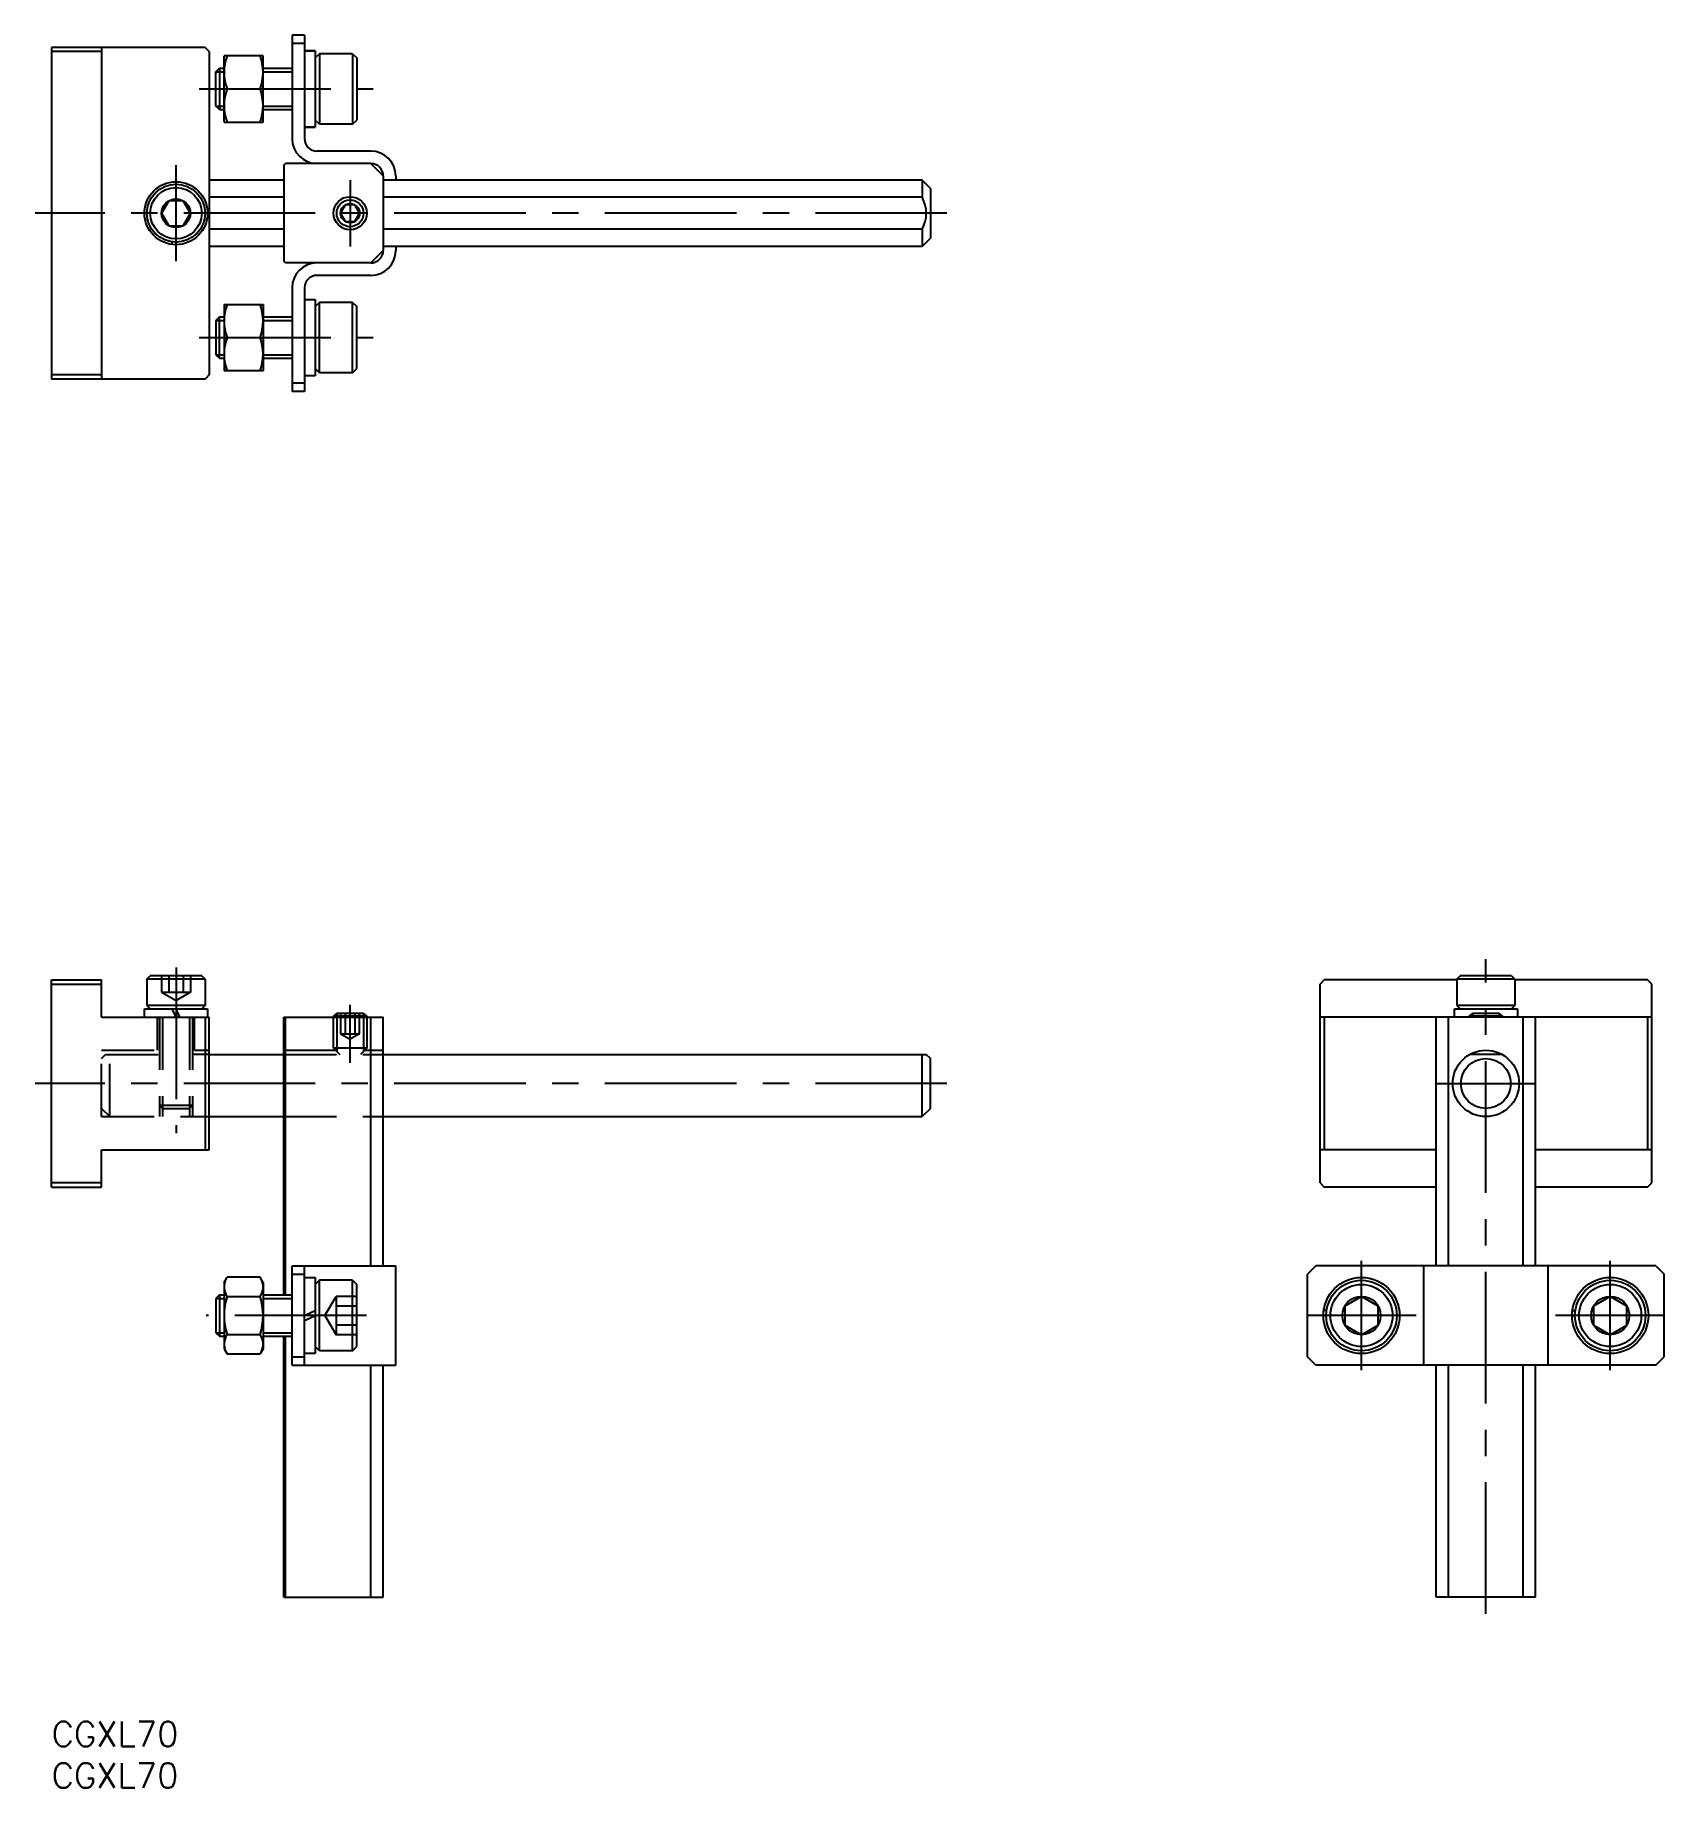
# Model space of a CAD drawing. Extents: x -2 to 195, y -8 to 204.
import ezdxf

# ---------------------------------------------------------------- set-up
doc = ezdxf.new("R2010")
doc.units = 0
doc.header["$LTSCALE"] = 0.5
doc.linetypes.add('CENTER', pattern=[50.8, 31.75, -6.35, 6.35, -6.35])
doc.linetypes.add('DASHED', pattern=[19.05, 12.7, -6.35])
doc.layers.get('0').update_dxf_attribs({"linetype": 'CONTINUOUS'})
doc.layers.add('CENTER', color=1, linetype='CENTER')
doc.styles.get("Standard").update_dxf_attribs({"font": 'txt.shx', "height": 3, "bigfont": 'bigfont.shx'})

# ---------------------------------------------------------------- blocks, each defined once
blk = doc.blocks.new('*U55')
at = {"color": 7, "linetype": 'CONTINUOUS'}
blk.add_text('CGXL70', height=3, dxfattribs=at).set_placement((0, -3))
blk = doc.blocks.new('*U56')
at = {"color": 7, "linetype": 'CONTINUOUS'}
blk.add_text('CGXL70', height=3, dxfattribs=at).set_placement((0, -8))

msp = doc.modelspace()

# ---------------------------------------------------------------- linework, layer by layer
at = {"color": 7, "linetype": 'CONTINUOUS'}
for p, q in [((30.5, 203.5), (29, 203.5)), ((29, 203.5), (29, 191)), ((30.5, 203.5), (30.5, 191)), ((0, 202), (0, 162)), ((18.5, 202), (0, 202)), ((6, 201.5), (0, 201.5)), ((6, 202), (6, 162)), ((19, 201.5), (18.5, 202)), ((19, 201.5), (19, 162.5)), ((20.8, 193), (20.8, 201)), ((25.5, 201), (20.8, 201)), ((25.5, 193), (25.5, 201)), ((30.5, 202.5), (29, 202.5)), ((30.5, 201.6), (31.8, 201.6)), ((31.8, 201.6), (30.5, 201.6)), ((31.8, 201.6), (31.8, 192.4)), ((32.3, 201.25), (31.8, 200.75)), ((32.3, 201.25), (32.3, 192.75)), ((36.3, 201.25), (32.3, 201.25)), ((36.3, 201.25), (36.3, 192.75)), ((36.3, 201.25), (36.8, 200.75)), ((19.8, 199.07), (20.23, 199.5)), ((19.8, 194.93), (19.8, 199.07)), ((20.23, 199.5), (20.8, 199.5)), ((20.23, 199.5), (20.23, 194.5)), ((25.5, 199.5), (29, 199.5)), ((36.8, 200.75), (36.8, 193.25)), ((21.16, 197), (25.14, 197)), ((20.23, 194.5), (19.8, 194.93)), ((20.23, 194.5), (20.8, 194.5)), ((20.8, 193), (25.5, 193)), ((25.5, 194.5), (29, 194.5)), ((32.3, 192.75), (31.8, 193.25)), ((36.3, 192.75), (32.3, 192.75)), ((36.3, 192.75), (36.8, 193.25)), ((31.8, 192.4), (30.5, 192.4)), ((30.5, 192.4), (31.8, 192.4)), ((38.5, 189.5), (32, 189.5)), ((28, 187.8), (28.2, 188)), ((28, 187.8), (28, 176.2)), ((38.5, 188), (28.2, 188)), ((38.5, 188), (40, 186.5)), ((40, 186.5), (40, 177.5)), ((41.5, 186.5), (41.5, 186)), ((28, 186), (19, 186)), ((105, 186), (40, 186)), ((105, 186), (105, 183.94)), ((106, 185), (105, 186)), ((106, 185), (106, 179)), ((14.13, 183.5), (13.27, 182)), ((13.27, 182), (14.13, 180.5)), ((15.87, 183.5), (14.13, 183.5)), ((16.73, 182), (15.87, 183.5)), ((15.87, 180.5), (16.73, 182)), ((28, 183.94), (19, 183.94)), ((35.42, 183), (34.85, 182)), ((34.85, 182), (35.42, 181)), ((36.58, 183), (35.42, 183)), ((37.15, 182), (36.58, 183)), ((36.58, 181), (37.15, 182)), ((105, 183.94), (40, 183.94)), ((14.13, 180.5), (15.87, 180.5)), ((28, 180.06), (19, 180.06)), ((35.42, 181), (36.58, 181)), ((105, 180.06), (40, 180.06)), ((105, 180.06), (105, 178)), ((14.53, 178.23), (14.53, 178.53)), ((15, 178.2), (15, 178.5)), ((28, 178), (19, 178)), ((105, 178), (40, 178)), ((41.5, 178), (41.5, 177.5)), ((105, 178), (106, 179)), ((28.2, 176), (28, 176.2)), ((38.5, 176), (28.2, 176)), ((38.5, 176), (40, 177.5)), ((38.5, 174.5), (32, 174.5)), ((29, 173), (29, 160.5)), ((30.5, 173), (30.5, 160.5)), ((30.5, 171.6), (31.8, 171.6)), ((31.8, 171.6), (31.8, 162.4)), ((20.23, 169.5), (19.8, 169.07)), ((20.23, 169.5), (20.8, 169.5)), ((20.23, 164.5), (20.23, 169.5)), ((20.8, 171), (20.8, 163)), ((20.8, 171), (25.5, 171)), ((25.5, 171), (25.5, 163)), ((25.5, 169.5), (29, 169.5)), ((32.3, 171.25), (31.8, 170.75)), ((32.3, 162.75), (32.3, 171.25)), ((36.3, 171.25), (32.3, 171.25)), ((36.3, 162.75), (36.3, 171.25)), ((36.3, 171.25), (36.8, 170.75)), ((36.8, 163.25), (36.8, 170.75)), ((19.8, 169.07), (19.8, 164.93)), ((21.16, 167), (25.14, 167)), ((19.8, 164.93), (20.23, 164.5)), ((20.23, 164.5), (20.8, 164.5)), ((25.5, 163), (20.8, 163)), ((25.5, 164.5), (29, 164.5)), ((32.3, 162.75), (31.8, 163.25)), ((36.3, 162.75), (36.8, 163.25)), ((6, 162.5), (0, 162.5)), ((18.5, 162), (0, 162)), ((19, 162.5), (18.5, 162)), ((30.5, 161.5), (29, 161.5)), ((31.8, 162.4), (30.5, 162.4)), ((36.3, 162.75), (32.3, 162.75)), ((30.5, 160.5), (29, 160.5)), ((0, 64.5), (0, 89.5)), ((0, 89.5), (6, 89.5)), ((0, 89), (6, 89)), ((6, 85), (6, 89.5)), ((11.5, 89.6), (11.9, 90)), ((18.5, 89.6), (11.5, 89.6)), ((11.5, 89.6), (11.5, 86.4)), ((18.1, 90), (11.9, 90)), ((18.1, 90), (18.5, 89.6)), ((18.5, 89.6), (18.5, 86.4)), ((153, 89), (153.5, 89.5)), ((153, 65), (153, 89)), ((169.5, 89.5), (153.5, 89.5)), ((169.5, 89.6), (169.9, 90)), ((176.5, 89.6), (169.5, 89.6)), ((169.5, 89.6), (169.5, 86.4)), ((176.1, 90), (169.9, 90)), ((176.1, 90), (176.5, 89.6)), ((176.5, 89.6), (176.5, 86.4)), ((192.5, 89.5), (176.5, 89.5)), ((193, 89), (192.5, 89.5)), ((193, 65), (193, 89)), ((6, 85), (19, 85)), ((11.2, 85), (11.2, 86)), ((11.2, 86), (18.8, 86)), ((18.5, 86.4), (11.5, 86.4)), ((11.5, 86.4), (11.9, 86)), ((15, 85), (14.53, 86)), ((15.47, 85), (15, 86)), ((18.1, 86), (18.5, 86.4)), ((18.5, 85), (18.5, 69)), ((18.8, 86), (18.8, 85)), ((19, 69), (19, 85)), ((28, 51.5), (28, 85)), ((28, 85), (40, 85)), ((28.2, 51.5), (28.2, 85)), ((34, 85.12), (34.38, 85.5)), ((34, 85), (34, 85.12)), ((38, 85.12), (34, 85.12)), ((34.38, 85.5), (37.62, 85.5)), ((37.62, 85.5), (38, 85.12)), ((38, 85.12), (38, 85)), ((38.5, 55), (38.5, 85)), ((40, 55), (40, 85)), ((193, 85), (153, 85)), ((153.5, 85), (153.5, 69)), ((167, 55), (167, 85)), ((168.5, 55), (168.5, 85)), ((169.2, 85), (169.2, 86)), ((169.2, 86), (176.8, 86)), ((176.5, 86.4), (169.5, 86.4)), ((169.5, 86.4), (169.9, 86)), ((171, 85.12), (171.38, 85.5)), ((171, 85), (171, 85.12)), ((175, 85.12), (171, 85.12)), ((171.38, 85.5), (174.62, 85.5)), ((174.62, 85.5), (175, 85.12)), ((175, 85), (175, 85.12)), ((176.1, 86), (176.5, 86.4)), ((176.8, 86), (176.8, 85)), ((177.5, 55), (177.5, 85)), ((179, 55), (179, 85)), ((192.5, 85), (192.5, 69)), ((19, 80.5), (28, 80.5)), ((40, 80.5), (105.5, 80.5)), ((105, 73), (105, 80.5)), ((106, 80), (105.5, 80.5)), ((174.94, 80.5), (171.06, 80.5)), ((171.53, 80.72), (171.75, 80.5)), ((174.47, 80.72), (174.25, 80.5)), ((106, 74), (106, 80)), ((19, 73), (28, 73)), ((40, 73), (105, 73)), ((106, 74), (105, 73)), ((6, 69), (19, 69)), ((6, 64.5), (6, 69)), ((167, 69), (153, 69)), ((193, 69), (179, 69)), ((6, 65), (0, 65)), ((0, 64.5), (6, 64.5)), ((153, 65), (153.5, 64.5)), ((167, 64.5), (153.5, 64.5)), ((192.5, 64.5), (179, 64.5)), ((192.5, 64.5), (193, 65)), ((29, 43), (29, 55)), ((29, 55), (41.5, 55)), ((30.5, 43), (30.5, 55)), ((41.5, 43), (41.5, 55)), ((152.5, 55), (151.5, 54)), ((193.5, 55), (152.5, 55)), ((165.5, 43), (165.5, 55)), ((180.5, 43), (180.5, 55)), ((193.5, 55), (194.5, 54)), ((20.8, 53), (21.16, 53.62)), ((20.8, 53), (20.8, 45)), ((25.14, 53.62), (21.16, 53.62)), ((25.5, 53), (25.14, 53.62)), ((25.5, 53), (25.5, 45)), ((29, 54), (30.5, 54)), ((30.5, 53.6), (31.8, 53.6)), ((31.8, 53.6), (31.8, 44.4)), ((32.3, 53.25), (31.8, 52.75)), ((32.3, 44.75), (32.3, 53.25)), ((36.3, 53.25), (32.3, 53.25)), ((36.3, 44.75), (36.3, 53.25)), ((36.3, 53.25), (36.8, 52.75)), ((151.5, 44), (151.5, 54)), ((194.5, 44), (194.5, 54)), ((20.23, 51.5), (19.8, 51.07)), ((19.8, 51.07), (19.8, 46.93)), ((20.23, 51.5), (20.8, 51.5)), ((20.23, 51.5), (20.23, 46.5)), ((21.16, 51.31), (25.14, 51.31)), ((25.5, 51.5), (29, 51.5)), ((36.8, 45.25), (36.8, 52.75)), ((158, 51.31), (156, 50.15)), ((160, 50.15), (158, 51.31)), ((188, 51.31), (186, 50.15)), ((190, 50.15), (188, 51.31)), ((30.5, 49), (31.8, 49.61)), ((30.5, 48.39), (31.8, 49)), ((153.75, 49), (153.4, 49)), ((153.79, 49.61), (153.44, 49.61)), ((156, 50.15), (156, 47.85)), ((160, 47.85), (160, 50.15)), ((183.4, 49), (183.75, 49)), ((183.75, 49), (183.4, 49)), ((183.44, 49.61), (183.79, 49.61)), ((186, 50.15), (186, 47.85)), ((190, 47.85), (190, 50.15)), ((19.8, 46.93), (20.23, 46.5)), ((25.14, 46.69), (21.16, 46.69)), ((156, 47.85), (158, 46.69)), ((158, 46.69), (160, 47.85)), ((186, 47.85), (188, 46.69)), ((188, 46.69), (190, 47.85)), ((20.23, 46.5), (20.8, 46.5)), ((20.8, 45), (21.16, 44.38)), ((25.5, 45), (25.14, 44.38)), ((25.5, 46.5), (29, 46.5)), ((28, 15), (28, 46.5)), ((28.2, 15), (28.2, 46.5)), ((32.3, 44.75), (31.8, 45.25)), ((36.3, 44.75), (32.3, 44.75)), ((36.3, 44.75), (36.8, 45.25)), ((21.16, 44.38), (25.14, 44.38)), ((29, 44), (30.5, 44)), ((29, 43), (41.5, 43)), ((31.8, 44.4), (30.5, 44.4)), ((38.5, 15), (38.5, 43)), ((40, 15), (40, 43)), ((152.5, 43), (151.5, 44)), ((193.5, 43), (152.5, 43)), ((167, 15), (167, 43)), ((168.5, 15), (168.5, 43)), ((177.5, 15), (177.5, 43)), ((179, 15), (179, 43)), ((193.5, 43), (194.5, 44)), ((28, 15), (40, 15)), ((179, 15), (167, 15))]:
    msp.add_line(p, q, dxfattribs=at)
at = {"color": 3, "linetype": 'CONTINUOUS'}
for p, q in [((19.8, 199.07), (20.8, 199.07)), ((25.5, 199.07), (29, 199.07)), ((19.8, 194.93), (20.8, 194.93)), ((25.5, 194.93), (29, 194.93)), ((19.8, 169.07), (20.8, 169.07)), ((25.5, 169.07), (29, 169.07)), ((19.8, 164.93), (20.8, 164.93)), ((25.5, 164.93), (29, 164.93)), ((34.38, 85.5), (34.38, 85)), ((37.62, 85.5), (37.62, 85)), ((171.38, 85.5), (171.38, 85)), ((174.62, 85.5), (174.62, 85)), ((19.8, 51.07), (20.8, 51.07)), ((25.5, 51.07), (29, 51.07)), ((19.8, 46.93), (20.8, 46.93)), ((25.5, 46.93), (29, 46.93))]:
    msp.add_line(p, q, dxfattribs=at)
at = {"color": 3, "linetype": 'DASHED'}
for p, q in [((13.27, 90), (13.27, 88)), ((14.13, 90), (14.13, 88)), ((15.87, 90), (15.87, 88)), ((16.73, 90), (16.73, 88)), ((13.27, 88), (15, 87)), ((13.27, 88), (16.73, 88)), ((16.73, 88), (15, 87)), ((12.75, 81), (12.75, 85)), ((13, 85), (13, 73)), ((13.38, 85), (13.38, 73)), ((16.62, 85), (16.62, 73)), ((17, 85), (17, 73)), ((17.25, 81), (17.25, 85)), ((34, 81.25), (34, 85)), ((34.38, 85), (34.38, 80.87)), ((34.85, 85.5), (34.85, 83)), ((35.42, 85.5), (35.42, 83)), ((36.58, 85.5), (36.58, 83)), ((37.15, 83), (37.15, 85.5)), ((37.62, 85), (37.62, 80.87)), ((38, 85), (38, 81.25)), ((34.85, 83), (36, 82.33)), ((34.85, 83), (37.15, 83)), ((37.15, 83), (36, 82.33)), ((6, 73), (6, 81)), ((6, 81), (12.75, 81)), ((6, 80), (6.5, 80.5)), ((6.5, 80.5), (13, 80.5)), ((7, 73), (7, 80.5)), ((19, 80.5), (17, 80.5)), ((17.25, 81), (19, 81)), ((28, 81), (40, 81)), ((28, 80.5), (40, 80.5)), ((38, 81.25), (34, 81.25)), ((34, 81.25), (34.75, 80.5)), ((38, 81.25), (37.25, 80.5)), ((13, 74.38), (17, 74.38)), ((13, 74.38), (13.38, 74)), ((16.62, 74), (17, 74.38)), ((6, 74), (7, 73)), ((6, 73), (19, 73)), ((13.38, 74), (16.62, 74)), ((28, 73), (40, 73)), ((32.97, 49), (34.3, 51.31)), ((36.8, 51.31), (34.3, 51.31)), ((34.3, 51.31), (34.3, 46.69)), ((32.97, 49), (34.3, 46.69)), ((36.8, 50.15), (34.3, 50.15)), ((36.8, 47.85), (34.3, 47.85)), ((36.8, 46.69), (34.3, 46.69))]:
    msp.add_line(p, q, dxfattribs=at)
at = {"color": 7, "linetype": 'CONTINUOUS'}
for centre, radius in [((15, 182), 3.8), ((15, 182), 3.5), ((15, 182), 3.1), ((15, 182), 1.73), ((36, 182), 2), ((36, 182), 1.62), ((36, 182), 1.15), ((173, 77), 4), ((173, 77), 3), ((158, 49), 4.6), ((158, 49), 4.25), ((188, 49), 4.6), ((188, 49), 4.25), ((158, 49), 3.75), ((158, 49), 2.31), ((188, 49), 3.75), ((188, 49), 2.31)]:
    msp.add_circle(centre, radius, dxfattribs=at)
for centre, radius, start, end in [((26.58, 199), 5.78, 159.7438, 200.2562), ((19.72, 199), 5.78, 339.7438, 20.2562), ((26.58, 195), 5.78, 159.7438, 200.2562), ((19.72, 195), 5.78, 339.7438, 20.2562), ((32, 191), 3, 180, 270), ((32, 191), 1.5, 180, 270), ((38.5, 186.5), 3, 0, 90), ((38.5, 186.5), 1.5, 0, 90), ((101.5, 182), 4, 331.045, 28.955), ((32, 173), 3, 90, 180), ((38.5, 177.5), 3, 270, 0), ((38.5, 177.5), 1.5, 270, 0), ((32, 173), 1.5, 90, 180), ((26.58, 169), 5.78, 159.7438, 200.2562), ((19.72, 169), 5.78, 339.7438, 20.2562), ((26.58, 165), 5.78, 159.7438, 200.2562), ((19.72, 165), 5.78, 339.7438, 20.2562), ((22.84, 52.46), 2.04, 154.3842, 214.3842), ((23.46, 52.46), 2.04, 325.6158, 25.6158), ((28.44, 49), 7.64, 162.412, 197.588), ((17.86, 49), 7.64, 342.412, 17.588), ((22.84, 45.54), 2.04, 145.6158, 205.6158), ((23.46, 45.54), 2.04, 334.3842, 34.3842)]:
    msp.add_arc(centre, radius, start, end, dxfattribs=at)
at = {"layer": 'CENTER', "color": 1, "linetype": 'CENTER'}
for p, q in [((17.8, 197), (38.8, 197)), ((15, 176.2), (15, 187.8)), ((36, 186), (36, 178)), ((108, 182), (-2, 182)), ((17.8, 167), (38.8, 167)), ((15, 91), (15, 71)), ((173, 13), (173, 92)), ((36, 79.5), (36, 86.5)), ((108, 77), (-2, 77)), ((167, 77), (179, 77)), ((158, 42.4), (158, 55.6)), ((188, 42.4), (188, 55.6)), ((37.97, 49), (18.63, 49)), ((164.6, 49), (151.4, 49)), ((194.6, 49), (181.4, 49))]:
    msp.add_line(p, q, dxfattribs=at)

# ---------------------------------------------------------------- block references
at = {"color": 7, "linetype": 'CONTINUOUS'}
for name in ['*U55', '*U56']:
    msp.add_blockref(name, (0, 0), dxfattribs=at)

doc.saveas('drawing.dxf')
